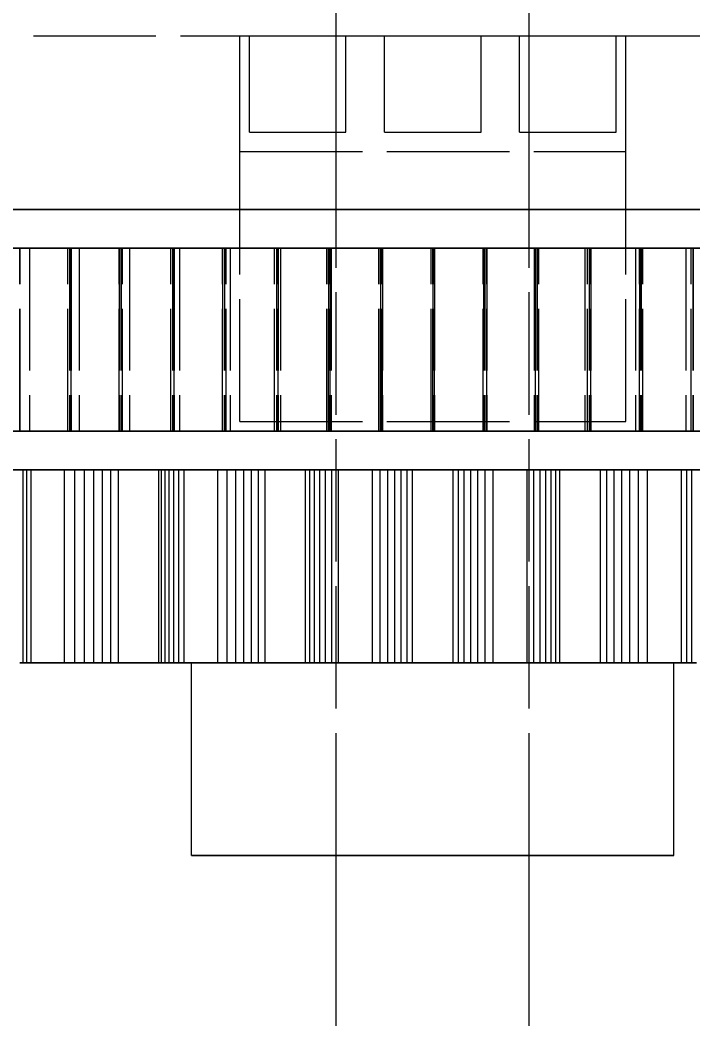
# Model space of a CAD drawing. Header units: millimetres. Extents: x -30 to 157, y -46 to 88.
# Drawn here: x -4.28 to 2.7, y 70.5 to 80.86 of the extents above; entities that cross this region are included whole.
import ezdxf

# ---------------------------------------------------------------- set-up
doc = ezdxf.new("R2010")
doc.units = ezdxf.units.MM
doc.linetypes.add('DASHED', pattern=[1.524, 1.27, -0.254])
doc.layers.add('HIDDEN', color=8, linetype='DASHED')
doc.layers.add('VISIBLE', color=7, linetype='CONTINUOUS')

msp = doc.modelspace()

# ---------------------------------------------------------------- linework, layer by layer
at = {"layer": 'HIDDEN'}
msp.add_line((-27, 80.69183), (27, 80.69183), dxfattribs=at)
for points in [[(-2, 76.69183), (-2, 80.69183)], [(-2, 80.69183), (-1.9, 80.69183)], [(-1.9, 80.69183), (-0.9, 80.69183)], [(-1.9, 79.69183), (-1.9, 80.69183)], [(-1.9, 79.69183), (-1.9, 80.69183)], [(-1.9, 79.69183), (-1.9, 80.69183)], [(-1, 80.69183), (-0.9, 80.69183)], [(-0.9, 80.69183), (-0.5, 80.69183)], [(-0.9, 80.69183), (-0.5, 80.69183)], [(-0.9, 79.69183), (-0.9, 80.69183)], [(-0.9, 79.69183), (-0.9, 80.69183)], [(-0.9, 79.69183), (-0.9, 80.69183)], [(-0.9, 79.69183), (-0.9, 80.69183)], [(-0.5, 80.69183), (0.5, 80.69183)], [(-0.5, 80.69183), (0.5, 80.69183)], [(-0.5, 79.69183), (-0.5, 80.69183)], [(-0.5, 79.69183), (-0.5, 80.69183)], [(-0.5, 79.69183), (-0.5, 80.69183)], [(-0.5, 79.69183), (-0.5, 80.69183)], [(0.5, 80.69183), (0.9, 80.69183)], [(0.5, 80.69183), (0.9, 80.69183)], [(0.5, 79.69183), (0.5, 80.69183)], [(0.5, 79.69183), (0.5, 80.69183)], [(0.5, 79.69183), (0.5, 80.69183)], [(0.5, 79.69183), (0.5, 80.69183)], [(0.9, 80.69183), (1.9, 80.69183)], [(0.9, 80.69183), (1, 80.69183)], [(0.9, 79.69183), (0.9, 80.69183)], [(0.9, 79.69183), (0.9, 80.69183)], [(0.9, 79.69183), (0.9, 80.69183)], [(0.9, 79.69183), (0.9, 80.69183)], [(1.9, 80.69183), (2, 80.69183)], [(1.9, 79.69183), (1.9, 80.69183)], [(1.9, 79.69183), (1.9, 80.69183)], [(1.9, 79.69183), (1.9, 80.69183)], [(2, 76.69183), (2, 80.69183)], [(-1.9, 79.69183), (-0.9, 79.69183)], [(-1.9, 79.69183), (-0.9, 79.69183)], [(-1.9, 79.69183), (-0.9, 79.69183)], [(-1, 79.69183), (-0.9, 79.69183)], [(-0.5, 79.69183), (0.5, 79.69183)], [(-0.5, 79.69183), (0.5, 79.69183)], [(-0.5, 79.69183), (0.5, 79.69183)], [(-0.5, 79.69183), (0.5, 79.69183)], [(0.9, 79.69183), (1.9, 79.69183)], [(0.9, 79.69183), (1.9, 79.69183)], [(0.9, 79.69183), (1.9, 79.69183)], [(0.9, 79.69183), (1, 79.69183)], [(-2, 76.69183), (-2, 79.49183)], [(-2, 76.69183), (-2, 79.49183)], [(-2, 79.49183), (2, 79.49183)], [(-2, 79.49183), (2, 79.49183)], [(2, 76.69183), (2, 79.49183)], [(2, 76.69183), (2, 79.49183)], [(2.8003, 78.89183), (2.17801, 78.89183), (1.55572, 78.89183), (0.93343, 78.89183), (0.31114, 78.89183), (-0.31114, 78.89183), (-0.93343, 78.89183), (-1.55572, 78.89183), (-2.17801, 78.89183), (-2.8003, 78.89183), (-3.42258, 78.89183), (-4.04487, 78.89183), (-4.66716, 78.89183)], [(-4.66716, 78.89183), (-4.04487, 78.89183), (-3.42258, 78.89183), (-2.8003, 78.89183), (-2.17801, 78.89183), (-1.55572, 78.89183), (-0.93343, 78.89183), (-0.31114, 78.89183), (0.31114, 78.89183), (0.93343, 78.89183), (1.55572, 78.89183), (2.17801, 78.89183), (2.8003, 78.89183)], [(-4.29249, 78.89183), (-3.63211, 78.89183), (-2.97172, 78.89183), (-2.31134, 78.89183), (-1.65096, 78.89183), (-0.99057, 78.89183), (-0.33019, 78.89183), (0.33019, 78.89183), (0.99057, 78.89183), (1.65096, 78.89183), (2.31134, 78.89183), (2.97172, 78.89183), (3.63211, 78.89183), (4.29249, 78.89183), (4.95287, 78.89183), (5.61326, 78.89183), (6.27364, 78.89183), (6.93402, 78.89183), (7.59441, 78.89183), (8.25479, 78.89183), (8.91517, 78.89183), (9.57555, 78.89183), (10.23594, 78.89183)], [(-2, 76.69183), (-2, 78.89183)], [(-1, 72.19183), (-1, 78.89183)], [(1, 72.19183), (1, 78.89183)], [(2, 76.69183), (2, 78.89183)], [(-4.18057, 78.49183), (-5.20383, 78.49183)], [(-4.69383, 78.49183), (-3.6644, 78.49183)], [(-4.29691, 78.49183), (-4.27929, 78.49183)], [(-3.7842, 78.49183), (-4.29242, 78.49183)], [(-4.27879, 78.49183), (-4.27929, 78.49183)], [(-4.27929, 76.59183), (-4.27929, 78.49183)], [(-4.27879, 78.49183), (-3.76243, 78.49183)], [(-4.27879, 76.59183), (-4.27879, 78.49183)], [(-3.14567, 78.49183), (-4.18057, 78.49183)], [(-4.18057, 78.49183), (-4.18057, 76.59183)], [(-3.76637, 78.49183), (-3.78446, 78.49183)], [(-3.7842, 78.49183), (-3.78446, 78.49183)], [(-3.78446, 76.59183), (-3.78446, 78.49183)], [(-3.7842, 76.59183), (-3.7842, 78.49183)], [(-3.74863, 78.49183), (-3.76637, 78.49183)], [(-3.76637, 78.49183), (-3.76637, 76.59183)], [(-3.76243, 78.49183), (-3.25115, 78.49183)], [(-3.76243, 78.49183), (-3.76243, 76.59183)], [(-3.74818, 78.49183), (-3.74863, 78.49183)], [(-3.74863, 76.59183), (-3.74863, 78.49183)], [(-3.22982, 78.49183), (-3.74818, 78.49183)], [(-3.74818, 78.49183), (-3.74818, 76.59183)], [(-3.6644, 78.49183), (-2.62475, 78.49183)], [(-3.6644, 78.49183), (-3.6644, 76.59183)], [(-3.25115, 78.49183), (-3.25135, 78.49183)], [(-3.25135, 78.49183), (-3.2332, 78.49183)], [(-3.25135, 76.59183), (-3.25135, 78.49183)], [(-3.25115, 78.49183), (-3.25115, 76.59183)], [(-3.2332, 78.49183), (-3.21536, 78.49183)], [(-3.2332, 78.49183), (-3.2332, 76.59183)], [(-2.71582, 78.49183), (-3.22982, 78.49183)], [(-3.22982, 78.49183), (-3.22982, 76.59183)], [(-3.21496, 78.49183), (-3.21536, 78.49183)], [(-3.21536, 76.59183), (-3.21536, 78.49183)], [(-3.21496, 78.49183), (-2.69497, 78.49183)], [(-3.21496, 76.59183), (-3.21496, 78.49183)], [(-2.102, 78.49183), (-3.14567, 78.49183)], [(-3.14567, 78.49183), (-3.14567, 76.59183)], [(-2.69779, 78.49183), (-2.71598, 78.49183)], [(-2.71582, 78.49183), (-2.71598, 78.49183)], [(-2.71598, 76.59183), (-2.71598, 78.49183)], [(-2.71582, 76.59183), (-2.71582, 78.49183)], [(-2.67985, 78.49183), (-2.69779, 78.49183)], [(-2.69779, 78.49183), (-2.69779, 76.59183)], [(-2.69497, 78.49183), (-2.17861, 78.49183)], [(-2.69497, 78.49183), (-2.69497, 76.59183)], [(-2.67949, 78.49183), (-2.67985, 78.49183)], [(-2.67985, 76.59183), (-2.67985, 78.49183)], [(-2.15823, 78.49183), (-2.67949, 78.49183)], [(-2.67949, 78.49183), (-2.67949, 76.59183)], [(-2.62475, 78.49183), (-1.57778, 78.49183)], [(-2.62475, 78.49183), (-2.62475, 76.59183)], [(-2.17861, 78.49183), (-2.17871, 78.49183)], [(-2.17871, 78.49183), (-2.16049, 78.49183)], [(-2.17871, 76.59183), (-2.17871, 78.49183)], [(-2.17861, 78.49183), (-2.17861, 76.59183)], [(-2.16049, 78.49183), (-2.14247, 78.49183)], [(-2.16049, 78.49183), (-2.16049, 76.59183)], [(-1.63988, 78.49183), (-2.15823, 78.49183)], [(-2.15823, 78.49183), (-2.15823, 76.59183)], [(-2.14216, 78.49183), (-2.14247, 78.49183)], [(-2.14247, 76.59183), (-2.14247, 78.49183)], [(-2.14216, 78.49183), (-1.61999, 78.49183)], [(-2.14216, 76.59183), (-2.14216, 78.49183)], [(-1.05246, 78.49183), (-2.102, 78.49183)], [(-2.102, 78.49183), (-2.102, 76.59183)], [(-1.62169, 78.49183), (-1.63993, 78.49183)], [(-1.63988, 78.49183), (-1.63993, 78.49183)], [(-1.63993, 76.59183), (-1.63993, 78.49183)], [(-1.63988, 76.59183), (-1.63988, 78.49183)], [(-1.6036, 78.49183), (-1.62169, 78.49183)], [(-1.62169, 78.49183), (-1.62169, 76.59183)], [(-1.61999, 78.49183), (-1.1, 78.49183)], [(-1.61999, 78.49183), (-1.61999, 76.59183)], [(-1.60334, 78.49183), (-1.6036, 78.49183)], [(-1.6036, 76.59183), (-1.6036, 78.49183)], [(-1.08062, 78.49183), (-1.60334, 78.49183)], [(-1.60334, 78.49183), (-1.60334, 76.59183)], [(-1.57778, 78.49183), (-0.52642, 78.49183)], [(-1.57778, 78.49183), (-1.57778, 76.59183)], [(-1.1, 78.49183), (-1.08175, 78.49183)], [(-1.1, 76.59183), (-1.1, 78.49183)], [(-1.1, 76.59183), (-1.1, 78.49183)], [(-1.08175, 78.49183), (-1.06361, 78.49183)], [(-1.08175, 76.59183), (-1.08175, 78.49183)], [(-0.55936, 78.49183), (-1.08062, 78.49183)], [(-1.08062, 78.49183), (-1.08062, 76.59183)], [(-1.0634, 78.49183), (-1.06361, 78.49183)], [(-1.06361, 76.59183), (-1.06361, 78.49183)], [(-1.0634, 78.49183), (-0.5405, 78.49183)], [(-1.0634, 78.49183), (-1.0634, 76.59183)], [(0, 78.49183), (-1.05246, 78.49183)], [(-1.05246, 78.49183), (-1.05246, 76.59183)], [(-0.55936, 78.49183), (-0.55931, 78.49183)], [(-0.55936, 76.59183), (-0.55936, 78.49183)], [(-0.54106, 78.49183), (-0.55931, 78.49183)], [(-0.55931, 76.59183), (-0.55931, 78.49183)], [(-0.52287, 78.49183), (-0.54106, 78.49183)], [(-0.54106, 78.49183), (-0.54106, 76.59183)], [(-0.5405, 78.49183), (-0.01832, 78.49183)], [(-0.5405, 76.59183), (-0.5405, 78.49183)], [(-0.52642, 78.49183), (0.52642, 78.49183)], [(-0.52642, 76.59183), (-0.52642, 78.49183)], [(-0.52272, 78.49183), (-0.52287, 78.49183)], [(-0.52287, 76.59183), (-0.52287, 78.49183)], [(0, 78.49183), (-0.52272, 78.49183)], [(-0.52272, 78.49183), (-0.52272, 76.59183)], [(-0.01832, 78.49183), (-0.01822, 78.49183)], [(-0.01832, 76.59183), (-0.01832, 78.49183)], [(-0.01822, 78.49183), (0, 78.49183)], [(-0.01822, 76.59183), (-0.01822, 78.49183)], [(1.05246, 78.49183), (0, 78.49183)], [(0, 78.49183), (0.01822, 78.49183)], [(0.52272, 78.49183), (0, 78.49183)], [(0, 78.49183), (0, 76.59183)], [(0, 76.59183), (0, 78.49183)], [(0, 78.49183), (0, 76.59183)], [(0.01832, 78.49183), (0.01822, 78.49183)], [(0.01822, 76.59183), (0.01822, 78.49183)], [(0.01832, 78.49183), (0.5405, 78.49183)], [(0.01832, 78.49183), (0.01832, 76.59183)], [(0.52272, 78.49183), (0.52287, 78.49183)], [(0.52272, 76.59183), (0.52272, 78.49183)], [(0.54106, 78.49183), (0.52287, 78.49183)], [(0.52287, 76.59183), (0.52287, 78.49183)], [(0.52642, 78.49183), (1.57778, 78.49183)], [(0.52642, 78.49183), (0.52642, 76.59183)], [(0.5405, 78.49183), (1.0634, 78.49183)], [(0.5405, 78.49183), (0.5405, 76.59183)], [(0.55931, 78.49183), (0.54106, 78.49183)], [(0.54106, 78.49183), (0.54106, 76.59183)], [(0.55936, 78.49183), (0.55931, 78.49183)], [(0.55931, 76.59183), (0.55931, 78.49183)], [(1.08062, 78.49183), (0.55936, 78.49183)], [(0.55936, 78.49183), (0.55936, 76.59183)], [(2.102, 78.49183), (1.05246, 78.49183)], [(1.05246, 78.49183), (1.05246, 76.59183)], [(1.0634, 78.49183), (1.06361, 78.49183)], [(1.0634, 78.49183), (1.0634, 76.59183)], [(1.06361, 78.49183), (1.08175, 78.49183)], [(1.06361, 76.59183), (1.06361, 78.49183)], [(1.60334, 78.49183), (1.08062, 78.49183)], [(1.08062, 78.49183), (1.08062, 76.59183)], [(1.08175, 78.49183), (1.1, 78.49183)], [(1.08175, 78.49183), (1.08175, 76.59183)], [(1.1, 78.49183), (1.61999, 78.49183)], [(1.1, 76.59183), (1.1, 78.49183)], [(1.1, 76.59183), (1.1, 78.49183)], [(1.57778, 78.49183), (2.62475, 78.49183)], [(1.57778, 78.49183), (1.57778, 76.59183)], [(1.60334, 78.49183), (1.6036, 78.49183)], [(1.60334, 76.59183), (1.60334, 78.49183)], [(1.62169, 78.49183), (1.6036, 78.49183)], [(1.6036, 76.59183), (1.6036, 78.49183)], [(1.61999, 78.49183), (2.14216, 78.49183)], [(1.61999, 78.49183), (1.61999, 76.59183)], [(1.63993, 78.49183), (1.62169, 78.49183)], [(1.62169, 78.49183), (1.62169, 76.59183)], [(2.15823, 78.49183), (1.63988, 78.49183)], [(1.63988, 78.49183), (1.63993, 78.49183)], [(1.63988, 78.49183), (1.63988, 76.59183)], [(1.63993, 76.59183), (1.63993, 78.49183)], [(3.14567, 78.49183), (2.102, 78.49183)], [(2.102, 78.49183), (2.102, 76.59183)], [(2.14216, 78.49183), (2.14247, 78.49183)], [(2.14216, 78.49183), (2.14216, 76.59183)], [(2.14247, 78.49183), (2.16049, 78.49183)], [(2.14247, 76.59183), (2.14247, 78.49183)], [(2.67949, 78.49183), (2.15823, 78.49183)], [(2.15823, 78.49183), (2.15823, 76.59183)], [(2.16049, 78.49183), (2.17871, 78.49183)], [(2.16049, 78.49183), (2.16049, 76.59183)], [(2.17861, 78.49183), (2.17871, 78.49183)], [(2.17861, 78.49183), (2.69497, 78.49183)], [(2.17861, 76.59183), (2.17861, 78.49183)], [(2.17871, 76.59183), (2.17871, 78.49183)], [(2.62475, 78.49183), (3.6644, 78.49183)], [(2.62475, 78.49183), (2.62475, 76.59183)], [(2.67949, 78.49183), (2.67985, 78.49183)], [(2.67949, 76.59183), (2.67949, 78.49183)], [(2.69779, 78.49183), (2.67985, 78.49183)], [(2.67985, 76.59183), (2.67985, 78.49183)], [(2.69497, 78.49183), (3.21496, 78.49183)], [(2.69497, 78.49183), (2.69497, 76.59183)], [(2.69779, 78.49183), (2.69779, 76.59183)], [(-2, 76.69183), (2, 76.69183)], [(-2, 76.69183), (2, 76.69183)], [(-2, 76.69183), (2, 76.69183)], [(-2, 76.69183), (2, 76.69183)], [(-4.18057, 76.59183), (-5.20383, 76.59183)], [(-4.69383, 76.59183), (-3.6644, 76.59183)], [(-4.29691, 76.59183), (-4.27929, 76.59183)], [(-3.7842, 76.59183), (-4.29242, 76.59183)], [(-4.27879, 76.59183), (-4.27929, 76.59183)], [(-4.27879, 76.59183), (-3.76243, 76.59183)], [(-3.14567, 76.59183), (-4.18057, 76.59183)], [(-3.76637, 76.59183), (-3.78446, 76.59183)], [(-3.7842, 76.59183), (-3.78446, 76.59183)], [(-3.74863, 76.59183), (-3.76637, 76.59183)], [(-3.76243, 76.59183), (-3.25115, 76.59183)], [(-3.74818, 76.59183), (-3.74863, 76.59183)], [(-3.22982, 76.59183), (-3.74818, 76.59183)], [(-3.6644, 76.59183), (-2.62475, 76.59183)], [(-3.25115, 76.59183), (-3.25135, 76.59183)], [(-3.25135, 76.59183), (-3.2332, 76.59183)], [(-3.2332, 76.59183), (-3.21536, 76.59183)], [(-2.71582, 76.59183), (-3.22982, 76.59183)], [(-3.21496, 76.59183), (-3.21536, 76.59183)], [(-3.21496, 76.59183), (-2.69497, 76.59183)], [(-2.102, 76.59183), (-3.14567, 76.59183)], [(-2.69779, 76.59183), (-2.71598, 76.59183)], [(-2.71582, 76.59183), (-2.71598, 76.59183)], [(-2.67985, 76.59183), (-2.69779, 76.59183)], [(-2.69497, 76.59183), (-2.17861, 76.59183)], [(-2.67949, 76.59183), (-2.67985, 76.59183)], [(-2.15823, 76.59183), (-2.67949, 76.59183)], [(-2.62475, 76.59183), (-1.57778, 76.59183)], [(-2.17861, 76.59183), (-2.17871, 76.59183)], [(-2.17871, 76.59183), (-2.16049, 76.59183)], [(-2.16049, 76.59183), (-2.14247, 76.59183)], [(-1.63988, 76.59183), (-2.15823, 76.59183)], [(-2.14216, 76.59183), (-2.14247, 76.59183)], [(-2.14216, 76.59183), (-1.61999, 76.59183)], [(-1.05246, 76.59183), (-2.102, 76.59183)], [(-1.62169, 76.59183), (-1.63993, 76.59183)], [(-1.63988, 76.59183), (-1.63993, 76.59183)], [(-1.6036, 76.59183), (-1.62169, 76.59183)], [(-1.61999, 76.59183), (-1.1, 76.59183)], [(-1.60334, 76.59183), (-1.6036, 76.59183)], [(-1.08062, 76.59183), (-1.60334, 76.59183)], [(-1.57778, 76.59183), (-0.52642, 76.59183)], [(-1.1, 76.59183), (-1.08175, 76.59183)], [(-1.08175, 76.59183), (-1.06361, 76.59183)], [(-0.55936, 76.59183), (-1.08062, 76.59183)], [(-1.0634, 76.59183), (-1.06361, 76.59183)], [(-1.0634, 76.59183), (-0.5405, 76.59183)], [(0, 76.59183), (-1.05246, 76.59183)], [(-0.55936, 76.59183), (-0.55931, 76.59183)], [(-0.54106, 76.59183), (-0.55931, 76.59183)], [(-0.52287, 76.59183), (-0.54106, 76.59183)], [(-0.5405, 76.59183), (-0.01832, 76.59183)], [(-0.52642, 76.59183), (0.52642, 76.59183)], [(-0.52272, 76.59183), (-0.52287, 76.59183)], [(0, 76.59183), (-0.52272, 76.59183)], [(-0.01832, 76.59183), (-0.01822, 76.59183)], [(-0.01822, 76.59183), (0, 76.59183)], [(1.05246, 76.59183), (0, 76.59183)], [(0, 76.59183), (0.01822, 76.59183)], [(0.52272, 76.59183), (0, 76.59183)], [(0.01832, 76.59183), (0.01822, 76.59183)], [(0.01832, 76.59183), (0.5405, 76.59183)], [(0.52272, 76.59183), (0.52287, 76.59183)], [(0.54106, 76.59183), (0.52287, 76.59183)], [(0.52642, 76.59183), (1.57778, 76.59183)], [(0.5405, 76.59183), (1.0634, 76.59183)], [(0.55931, 76.59183), (0.54106, 76.59183)], [(0.55936, 76.59183), (0.55931, 76.59183)], [(1.08062, 76.59183), (0.55936, 76.59183)], [(2.102, 76.59183), (1.05246, 76.59183)], [(1.0634, 76.59183), (1.06361, 76.59183)], [(1.06361, 76.59183), (1.08175, 76.59183)], [(1.60334, 76.59183), (1.08062, 76.59183)], [(1.08175, 76.59183), (1.1, 76.59183)], [(1.1, 76.59183), (1.61999, 76.59183)], [(1.57778, 76.59183), (2.62475, 76.59183)], [(1.60334, 76.59183), (1.6036, 76.59183)], [(1.62169, 76.59183), (1.6036, 76.59183)], [(1.61999, 76.59183), (2.14216, 76.59183)], [(1.63993, 76.59183), (1.62169, 76.59183)], [(2.15823, 76.59183), (1.63988, 76.59183)], [(1.63988, 76.59183), (1.63993, 76.59183)], [(3.14567, 76.59183), (2.102, 76.59183)], [(2.14216, 76.59183), (2.14247, 76.59183)], [(2.14247, 76.59183), (2.16049, 76.59183)], [(2.67949, 76.59183), (2.15823, 76.59183)], [(2.16049, 76.59183), (2.17871, 76.59183)], [(2.17861, 76.59183), (2.17871, 76.59183)], [(2.17861, 76.59183), (2.69497, 76.59183)], [(2.62475, 76.59183), (3.6644, 76.59183)], [(2.67949, 76.59183), (2.67985, 76.59183)], [(2.69779, 76.59183), (2.67985, 76.59183)], [(2.69497, 76.59183), (3.21496, 76.59183)], [(2.8003, 76.19183), (2.17801, 76.19183), (1.55572, 76.19183), (0.93343, 76.19183), (0.31114, 76.19183), (-0.31114, 76.19183), (-0.93343, 76.19183), (-1.55572, 76.19183), (-2.17801, 76.19183), (-2.8003, 76.19183), (-3.42258, 76.19183), (-4.04487, 76.19183), (-4.66716, 76.19183)], [(-4.66716, 76.19183), (-4.04487, 76.19183), (-3.42258, 76.19183), (-2.8003, 76.19183), (-2.17801, 76.19183), (-1.55572, 76.19183), (-0.93343, 76.19183), (-0.31114, 76.19183), (0.31114, 76.19183), (0.93343, 76.19183), (1.55572, 76.19183), (2.17801, 76.19183), (2.8003, 76.19183)], [(10.23594, 76.19183), (9.57555, 76.19183), (8.91517, 76.19183), (8.25479, 76.19183), (7.59441, 76.19183), (6.93402, 76.19183), (6.27364, 76.19183), (5.61326, 76.19183), (4.95287, 76.19183), (4.29249, 76.19183), (3.63211, 76.19183), (2.97172, 76.19183), (2.31134, 76.19183), (1.65096, 76.19183), (0.99057, 76.19183), (0.33019, 76.19183), (-0.33019, 76.19183), (-0.99057, 76.19183), (-1.65096, 76.19183), (-2.31134, 76.19183), (-2.97172, 76.19183), (-3.63211, 76.19183), (-4.29249, 76.19183)], [(-4.29249, 76.19183), (-3.63211, 76.19183), (-2.97172, 76.19183), (-2.31134, 76.19183), (-1.65096, 76.19183), (-0.99057, 76.19183), (-0.33019, 76.19183), (0.33019, 76.19183), (0.99057, 76.19183), (1.65096, 76.19183), (2.31134, 76.19183), (2.97172, 76.19183), (3.63211, 76.19183), (4.29249, 76.19183), (4.95287, 76.19183), (5.61326, 76.19183), (6.27364, 76.19183), (6.93402, 76.19183), (7.59441, 76.19183), (8.25479, 76.19183), (8.91517, 76.19183), (9.57555, 76.19183), (10.23594, 76.19183)], [(-4.28155, 76.19183), (-4.24767, 76.19183)], [(-4.24767, 76.19183), (-4.20879, 76.19183)], [(-4.24767, 74.19183), (-4.24767, 76.19183)], [(-4.20879, 76.19183), (-4.16508, 76.19183)], [(-4.20879, 74.19183), (-4.20879, 76.19183)], [(-4.16508, 76.19183), (-3.81851, 76.19183)], [(-4.16508, 74.19183), (-4.16508, 76.19183)], [(-3.81851, 76.19183), (-3.71221, 76.19183)], [(-3.81851, 74.19183), (-3.81851, 76.19183)], [(-3.71221, 76.19183), (-3.61066, 76.19183)], [(-3.71221, 74.19183), (-3.71221, 76.19183)], [(-3.61066, 76.19183), (-3.51407, 76.19183)], [(-3.61066, 74.19183), (-3.61066, 76.19183)], [(-3.51407, 76.19183), (-3.42268, 76.19183)], [(-3.51407, 74.19183), (-3.51407, 76.19183)], [(-3.42268, 76.19183), (-3.3368, 76.19183)], [(-3.42268, 74.19183), (-3.42268, 76.19183)], [(-3.3368, 76.19183), (-3.25682, 76.19183)], [(-3.3368, 74.19183), (-3.3368, 76.19183)], [(-3.25682, 76.19183), (-2.8408, 76.19183)], [(-3.25682, 74.19183), (-3.25682, 76.19183)], [(-2.8408, 76.19183), (-2.81066, 76.19183)], [(-2.8408, 74.19183), (-2.8408, 76.19183)], [(-2.81066, 76.19183), (-2.77455, 76.19183)], [(-2.81066, 74.19183), (-2.81066, 76.19183)], [(-2.77455, 76.19183), (-2.73288, 76.19183)], [(-2.77455, 74.19183), (-2.77455, 76.19183)], [(-2.73288, 76.19183), (-2.68592, 76.19183)], [(-2.73288, 74.19183), (-2.73288, 76.19183)], [(-2.68592, 76.19183), (-2.63393, 76.19183)], [(-2.68592, 74.19183), (-2.68592, 76.19183)], [(-2.63393, 76.19183), (-2.57708, 76.19183)], [(-2.63393, 74.19183), (-2.63393, 76.19183)], [(-2.57708, 76.19183), (-2.22738, 76.19183)], [(-2.57708, 74.19183), (-2.57708, 76.19183)], [(-2.22738, 76.19183), (-2.13286, 76.19183)], [(-2.22738, 74.19183), (-2.22738, 76.19183)], [(-2.13286, 76.19183), (-2.04316, 76.19183)], [(-2.13286, 74.19183), (-2.13286, 76.19183)], [(-2.04316, 76.19183), (-1.95846, 76.19183)], [(-2.04316, 74.19183), (-2.04316, 76.19183)], [(-1.95846, 76.19183), (-1.87902, 76.19183)], [(-1.95846, 74.19183), (-1.95846, 76.19183)], [(-1.87902, 76.19183), (-1.80515, 76.19183)], [(-1.87902, 74.19183), (-1.87902, 76.19183)], [(-1.80515, 76.19183), (-1.73724, 76.19183)], [(-1.80515, 74.19183), (-1.80515, 76.19183)], [(-1.73724, 76.19183), (-1.3184, 76.19183)], [(-1.73724, 74.19183), (-1.73724, 76.19183)], [(-1.3184, 76.19183), (-1.27546, 76.19183)], [(-1.3184, 74.19183), (-1.3184, 76.19183)], [(-1.27546, 76.19183), (-1.22653, 76.19183)], [(-1.27546, 74.19183), (-1.27546, 76.19183)], [(-1.22653, 76.19183), (-1.172, 76.19183)], [(-1.22653, 74.19183), (-1.22653, 76.19183)], [(-1.172, 76.19183), (-1.11218, 76.19183)], [(-1.172, 74.19183), (-1.172, 76.19183)], [(-1.11218, 76.19183), (-1.04731, 76.19183)], [(-1.11218, 74.19183), (-1.11218, 76.19183)], [(-1.04731, 76.19183), (-0.97757, 76.19183)], [(-1.04731, 74.19183), (-1.04731, 76.19183)], [(1, 76.19183), (0.96825, 76.19183), (0.93651, 76.19183), (0.90476, 76.19183), (0.87302, 76.19183), (0.84127, 76.19183), (0.80952, 76.19183), (0.77778, 76.19183), (0.74603, 76.19183), (0.71429, 76.19183), (0.68254, 76.19183), (0.65079, 76.19183), (0.61905, 76.19183), (0.5873, 76.19183), (0.55556, 76.19183), (0.52381, 76.19183), (0.49206, 76.19183), (0.46032, 76.19183), (0.42857, 76.19183), (0.39683, 76.19183), (0.36508, 76.19183), (0.33333, 76.19183), (0.30159, 76.19183), (0.26984, 76.19183), (0.2381, 76.19183), (0.20635, 76.19183), (0.1746, 76.19183), (0.14286, 76.19183), (0.11111, 76.19183), (0.07937, 76.19183), (0.04762, 76.19183), (0.01587, 76.19183), (-0.01587, 76.19183), (-0.04762, 76.19183), (-0.07937, 76.19183), (-0.11111, 76.19183), (-0.14286, 76.19183), (-0.1746, 76.19183), (-0.20635, 76.19183), (-0.2381, 76.19183), (-0.26984, 76.19183), (-0.30159, 76.19183), (-0.33333, 76.19183), (-0.36508, 76.19183), (-0.39683, 76.19183), (-0.42857, 76.19183), (-0.46032, 76.19183), (-0.49206, 76.19183), (-0.52381, 76.19183), (-0.55556, 76.19183), (-0.5873, 76.19183), (-0.61905, 76.19183), (-0.65079, 76.19183), (-0.68254, 76.19183), (-0.71429, 76.19183), (-0.74603, 76.19183), (-0.77778, 76.19183), (-0.80952, 76.19183), (-0.84127, 76.19183), (-0.87302, 76.19183), (-0.90476, 76.19183), (-0.93651, 76.19183), (-0.96825, 76.19183), (-1, 76.19183)], [(-1, 76.19183), (-0.96825, 76.19183), (-0.93651, 76.19183), (-0.90476, 76.19183), (-0.87302, 76.19183), (-0.84127, 76.19183), (-0.80952, 76.19183), (-0.77778, 76.19183), (-0.74603, 76.19183), (-0.71429, 76.19183), (-0.68254, 76.19183), (-0.65079, 76.19183), (-0.61905, 76.19183), (-0.5873, 76.19183), (-0.55556, 76.19183), (-0.52381, 76.19183), (-0.49206, 76.19183), (-0.46032, 76.19183), (-0.42857, 76.19183), (-0.39683, 76.19183), (-0.36508, 76.19183), (-0.33333, 76.19183), (-0.30159, 76.19183), (-0.26984, 76.19183), (-0.2381, 76.19183), (-0.20635, 76.19183), (-0.1746, 76.19183), (-0.14286, 76.19183), (-0.11111, 76.19183), (-0.07937, 76.19183), (-0.04762, 76.19183), (-0.01587, 76.19183), (0.01587, 76.19183), (0.04762, 76.19183), (0.07937, 76.19183), (0.11111, 76.19183), (0.14286, 76.19183), (0.1746, 76.19183), (0.20635, 76.19183), (0.2381, 76.19183), (0.26984, 76.19183), (0.30159, 76.19183), (0.33333, 76.19183), (0.36508, 76.19183), (0.39683, 76.19183), (0.42857, 76.19183), (0.46032, 76.19183), (0.49206, 76.19183), (0.52381, 76.19183), (0.55556, 76.19183), (0.5873, 76.19183), (0.61905, 76.19183), (0.65079, 76.19183), (0.68254, 76.19183), (0.71429, 76.19183), (0.74603, 76.19183), (0.77778, 76.19183), (0.80952, 76.19183), (0.84127, 76.19183), (0.87302, 76.19183), (0.90476, 76.19183), (0.93651, 76.19183), (0.96825, 76.19183), (1, 76.19183)], [(-1, 72.19183), (-1, 76.19183)], [(-0.97757, 76.19183), (-0.6263, 76.19183)], [(-0.97757, 74.19183), (-0.97757, 76.19183)], [(-0.6263, 76.19183), (-0.54399, 76.19183)], [(-0.6263, 74.19183), (-0.6263, 76.19183)], [(-0.54399, 76.19183), (-0.46653, 76.19183)], [(-0.54399, 74.19183), (-0.54399, 76.19183)], [(-0.46653, 76.19183), (-0.39411, 76.19183)], [(-0.46653, 74.19183), (-0.46653, 76.19183)], [(-0.39411, 76.19183), (-0.32698, 76.19183)], [(-0.39411, 74.19183), (-0.39411, 76.19183)], [(-0.32698, 76.19183), (-0.26544, 76.19183)], [(-0.32698, 74.19183), (-0.32698, 76.19183)], [(-0.26544, 76.19183), (-0.20989, 76.19183)], [(-0.26544, 74.19183), (-0.26544, 76.19183)], [(-0.20989, 76.19183), (0.20989, 76.19183)], [(-0.20989, 74.19183), (-0.20989, 76.19183)], [(0.20989, 76.19183), (0.26544, 76.19183)], [(0.20989, 74.19183), (0.20989, 76.19183)], [(0.26544, 76.19183), (0.32698, 76.19183)], [(0.26544, 74.19183), (0.26544, 76.19183)], [(0.32698, 76.19183), (0.39411, 76.19183)], [(0.32698, 74.19183), (0.32698, 76.19183)], [(0.39411, 76.19183), (0.46653, 76.19183)], [(0.39411, 74.19183), (0.39411, 76.19183)], [(0.46653, 76.19183), (0.54399, 76.19183)], [(0.46653, 74.19183), (0.46653, 76.19183)], [(0.54399, 76.19183), (0.6263, 76.19183)], [(0.54399, 74.19183), (0.54399, 76.19183)], [(0.6263, 76.19183), (0.97757, 76.19183)], [(0.6263, 74.19183), (0.6263, 76.19183)], [(0.97757, 76.19183), (1.04731, 76.19183)], [(0.97757, 74.19183), (0.97757, 76.19183)], [(1, 72.19183), (1, 76.19183)], [(1.04731, 76.19183), (1.11218, 76.19183)], [(1.04731, 74.19183), (1.04731, 76.19183)], [(1.11218, 76.19183), (1.172, 76.19183)], [(1.11218, 74.19183), (1.11218, 76.19183)], [(1.172, 76.19183), (1.22653, 76.19183)], [(1.172, 74.19183), (1.172, 76.19183)], [(1.22653, 76.19183), (1.27546, 76.19183)], [(1.22653, 74.19183), (1.22653, 76.19183)], [(1.27546, 76.19183), (1.3184, 76.19183)], [(1.27546, 74.19183), (1.27546, 76.19183)], [(1.3184, 76.19183), (1.73724, 76.19183)], [(1.3184, 74.19183), (1.3184, 76.19183)], [(1.73724, 76.19183), (1.80515, 76.19183)], [(1.73724, 74.19183), (1.73724, 76.19183)], [(1.80515, 76.19183), (1.87902, 76.19183)], [(1.80515, 74.19183), (1.80515, 76.19183)], [(1.87902, 76.19183), (1.95846, 76.19183)], [(1.87902, 74.19183), (1.87902, 76.19183)], [(1.95846, 76.19183), (2.04316, 76.19183)], [(1.95846, 74.19183), (1.95846, 76.19183)], [(2.04316, 76.19183), (2.13286, 76.19183)], [(2.04316, 74.19183), (2.04316, 76.19183)], [(2.13286, 76.19183), (2.22738, 76.19183)], [(2.13286, 74.19183), (2.13286, 76.19183)], [(2.22738, 76.19183), (2.57708, 76.19183)], [(2.22738, 74.19183), (2.22738, 76.19183)], [(2.57708, 76.19183), (2.63393, 76.19183)], [(2.57708, 74.19183), (2.57708, 76.19183)], [(2.63393, 76.19183), (2.68592, 76.19183)], [(2.63393, 74.19183), (2.63393, 76.19183)], [(2.68592, 76.19183), (2.73288, 76.19183)], [(2.68592, 74.19183), (2.68592, 76.19183)], [(-4.28155, 74.19183), (-4.24767, 74.19183)], [(-4.24767, 74.19183), (-4.20879, 74.19183)], [(-4.20879, 74.19183), (-4.16508, 74.19183)], [(-4.16508, 74.19183), (-3.81851, 74.19183)], [(-3.81851, 74.19183), (-3.71221, 74.19183)], [(-3.71221, 74.19183), (-3.61066, 74.19183)], [(-3.61066, 74.19183), (-3.51407, 74.19183)], [(-3.51407, 74.19183), (-3.42268, 74.19183)], [(-3.42268, 74.19183), (-3.3368, 74.19183)], [(-3.3368, 74.19183), (-3.25682, 74.19183)], [(-3.25682, 74.19183), (-2.8408, 74.19183)], [(-2.8408, 74.19183), (-2.81066, 74.19183)], [(-2.81066, 74.19183), (-2.77455, 74.19183)], [(-2.77455, 74.19183), (-2.73288, 74.19183)], [(-2.73288, 74.19183), (-2.68592, 74.19183)], [(-2.68592, 74.19183), (-2.63393, 74.19183)], [(-2.63393, 74.19183), (-2.57708, 74.19183)], [(-2.57708, 74.19183), (-2.22738, 74.19183)], [(2.5, 74.19183), (2.42063, 74.19183), (2.34127, 74.19183), (2.2619, 74.19183), (2.18254, 74.19183), (2.10317, 74.19183), (2.02381, 74.19183), (1.94444, 74.19183), (1.86508, 74.19183), (1.78571, 74.19183), (1.70635, 74.19183), (1.62698, 74.19183), (1.54762, 74.19183), (1.46825, 74.19183), (1.38889, 74.19183), (1.30952, 74.19183), (1.23016, 74.19183), (1.15079, 74.19183), (1.07143, 74.19183), (0.99206, 74.19183), (0.9127, 74.19183), (0.83333, 74.19183), (0.75397, 74.19183), (0.6746, 74.19183), (0.59524, 74.19183), (0.51587, 74.19183), (0.43651, 74.19183), (0.35714, 74.19183), (0.27778, 74.19183), (0.19841, 74.19183), (0.11905, 74.19183), (0.03968, 74.19183), (-0.03968, 74.19183), (-0.11905, 74.19183), (-0.19841, 74.19183), (-0.27778, 74.19183), (-0.35714, 74.19183), (-0.43651, 74.19183), (-0.51587, 74.19183), (-0.59524, 74.19183), (-0.6746, 74.19183), (-0.75397, 74.19183), (-0.83333, 74.19183), (-0.9127, 74.19183), (-0.99206, 74.19183), (-1.07143, 74.19183), (-1.15079, 74.19183), (-1.23016, 74.19183), (-1.30952, 74.19183), (-1.38889, 74.19183), (-1.46825, 74.19183), (-1.54762, 74.19183), (-1.62698, 74.19183), (-1.70635, 74.19183), (-1.78571, 74.19183), (-1.86508, 74.19183), (-1.94444, 74.19183), (-2.02381, 74.19183), (-2.10317, 74.19183), (-2.18254, 74.19183), (-2.2619, 74.19183), (-2.34127, 74.19183), (-2.42063, 74.19183), (-2.5, 74.19183)], [(-2.5, 74.19183), (-2.42063, 74.19183), (-2.34127, 74.19183), (-2.2619, 74.19183), (-2.18254, 74.19183), (-2.10317, 74.19183), (-2.02381, 74.19183), (-1.94444, 74.19183), (-1.86508, 74.19183), (-1.78571, 74.19183), (-1.70635, 74.19183), (-1.62698, 74.19183), (-1.54762, 74.19183), (-1.46825, 74.19183), (-1.38889, 74.19183), (-1.30952, 74.19183), (-1.23016, 74.19183), (-1.15079, 74.19183), (-1.07143, 74.19183), (-0.99206, 74.19183), (-0.9127, 74.19183), (-0.83333, 74.19183), (-0.75397, 74.19183), (-0.6746, 74.19183), (-0.59524, 74.19183), (-0.51587, 74.19183), (-0.43651, 74.19183), (-0.35714, 74.19183), (-0.27778, 74.19183), (-0.19841, 74.19183), (-0.11905, 74.19183), (-0.03968, 74.19183), (0.03968, 74.19183), (0.11905, 74.19183), (0.19841, 74.19183), (0.27778, 74.19183), (0.35714, 74.19183), (0.43651, 74.19183), (0.51587, 74.19183), (0.59524, 74.19183), (0.6746, 74.19183), (0.75397, 74.19183), (0.83333, 74.19183), (0.9127, 74.19183), (0.99206, 74.19183), (1.07143, 74.19183), (1.15079, 74.19183), (1.23016, 74.19183), (1.30952, 74.19183), (1.38889, 74.19183), (1.46825, 74.19183), (1.54762, 74.19183), (1.62698, 74.19183), (1.70635, 74.19183), (1.78571, 74.19183), (1.86508, 74.19183), (1.94444, 74.19183), (2.02381, 74.19183), (2.10317, 74.19183), (2.18254, 74.19183), (2.2619, 74.19183), (2.34127, 74.19183), (2.42063, 74.19183), (2.5, 74.19183)], [(-2.22738, 74.19183), (-2.13286, 74.19183)], [(-2.13286, 74.19183), (-2.04316, 74.19183)], [(-2.04316, 74.19183), (-1.95846, 74.19183)], [(-1.95846, 74.19183), (-1.87902, 74.19183)], [(-1.87902, 74.19183), (-1.80515, 74.19183)], [(-1.80515, 74.19183), (-1.73724, 74.19183)], [(-1.73724, 74.19183), (-1.3184, 74.19183)], [(-1.3184, 74.19183), (-1.27546, 74.19183)], [(-1.27546, 74.19183), (-1.22653, 74.19183)], [(-1.22653, 74.19183), (-1.172, 74.19183)], [(-1.172, 74.19183), (-1.11218, 74.19183)], [(-1.11218, 74.19183), (-1.04731, 74.19183)], [(-1.04731, 74.19183), (-0.97757, 74.19183)], [(-0.97757, 74.19183), (-0.6263, 74.19183)], [(-0.6263, 74.19183), (-0.54399, 74.19183)], [(-0.54399, 74.19183), (-0.46653, 74.19183)], [(-0.46653, 74.19183), (-0.39411, 74.19183)], [(-0.39411, 74.19183), (-0.32698, 74.19183)], [(-0.32698, 74.19183), (-0.26544, 74.19183)], [(-0.26544, 74.19183), (-0.20989, 74.19183)], [(-0.20989, 74.19183), (0.20989, 74.19183)], [(0.20989, 74.19183), (0.26544, 74.19183)], [(0.26544, 74.19183), (0.32698, 74.19183)], [(0.32698, 74.19183), (0.39411, 74.19183)], [(0.39411, 74.19183), (0.46653, 74.19183)], [(0.46653, 74.19183), (0.54399, 74.19183)], [(0.54399, 74.19183), (0.6263, 74.19183)], [(0.6263, 74.19183), (0.97757, 74.19183)], [(0.97757, 74.19183), (1.04731, 74.19183)], [(1.04731, 74.19183), (1.11218, 74.19183)], [(1.11218, 74.19183), (1.172, 74.19183)], [(1.172, 74.19183), (1.22653, 74.19183)], [(1.22653, 74.19183), (1.27546, 74.19183)], [(1.27546, 74.19183), (1.3184, 74.19183)], [(1.3184, 74.19183), (1.73724, 74.19183)], [(1.73724, 74.19183), (1.80515, 74.19183)], [(1.80515, 74.19183), (1.87902, 74.19183)], [(1.87902, 74.19183), (1.95846, 74.19183)], [(1.95846, 74.19183), (2.04316, 74.19183)], [(2.04316, 74.19183), (2.13286, 74.19183)], [(2.13286, 74.19183), (2.22738, 74.19183)], [(2.22738, 74.19183), (2.57708, 74.19183)], [(2.57708, 74.19183), (2.63393, 74.19183)], [(2.63393, 74.19183), (2.68592, 74.19183)], [(2.68592, 74.19183), (2.73288, 74.19183)], [(-2.5, 72.19183), (-2.42063, 72.19183), (-2.34127, 72.19183), (-2.2619, 72.19183), (-2.18254, 72.19183), (-2.10317, 72.19183), (-2.02381, 72.19183), (-1.94444, 72.19183), (-1.86508, 72.19183), (-1.78571, 72.19183), (-1.70635, 72.19183), (-1.62698, 72.19183), (-1.54762, 72.19183), (-1.46825, 72.19183), (-1.38889, 72.19183), (-1.30952, 72.19183), (-1.23016, 72.19183), (-1.15079, 72.19183), (-1.07143, 72.19183), (-0.99206, 72.19183), (-0.9127, 72.19183), (-0.83333, 72.19183), (-0.75397, 72.19183), (-0.6746, 72.19183), (-0.59524, 72.19183), (-0.51587, 72.19183), (-0.43651, 72.19183), (-0.35714, 72.19183), (-0.27778, 72.19183), (-0.19841, 72.19183), (-0.11905, 72.19183), (-0.03968, 72.19183), (0.03968, 72.19183), (0.11905, 72.19183), (0.19841, 72.19183), (0.27778, 72.19183), (0.35714, 72.19183), (0.43651, 72.19183), (0.51587, 72.19183), (0.59524, 72.19183), (0.6746, 72.19183), (0.75397, 72.19183), (0.83333, 72.19183), (0.9127, 72.19183), (0.99206, 72.19183), (1.07143, 72.19183), (1.15079, 72.19183), (1.23016, 72.19183), (1.30952, 72.19183), (1.38889, 72.19183), (1.46825, 72.19183), (1.54762, 72.19183), (1.62698, 72.19183), (1.70635, 72.19183), (1.78571, 72.19183), (1.86508, 72.19183), (1.94444, 72.19183), (2.02381, 72.19183), (2.10317, 72.19183), (2.18254, 72.19183), (2.2619, 72.19183), (2.34127, 72.19183), (2.42063, 72.19183), (2.5, 72.19183)], [(1, 72.19183), (0.96825, 72.19183), (0.93651, 72.19183), (0.90476, 72.19183), (0.87302, 72.19183), (0.84127, 72.19183), (0.80952, 72.19183), (0.77778, 72.19183), (0.74603, 72.19183), (0.71429, 72.19183), (0.68254, 72.19183), (0.65079, 72.19183), (0.61905, 72.19183), (0.5873, 72.19183), (0.55556, 72.19183), (0.52381, 72.19183), (0.49206, 72.19183), (0.46032, 72.19183), (0.42857, 72.19183), (0.39683, 72.19183), (0.36508, 72.19183), (0.33333, 72.19183), (0.30159, 72.19183), (0.26984, 72.19183), (0.2381, 72.19183), (0.20635, 72.19183), (0.1746, 72.19183), (0.14286, 72.19183), (0.11111, 72.19183), (0.07937, 72.19183), (0.04762, 72.19183), (0.01587, 72.19183), (-0.01587, 72.19183), (-0.04762, 72.19183), (-0.07937, 72.19183), (-0.11111, 72.19183), (-0.14286, 72.19183), (-0.1746, 72.19183), (-0.20635, 72.19183), (-0.2381, 72.19183), (-0.26984, 72.19183), (-0.30159, 72.19183), (-0.33333, 72.19183), (-0.36508, 72.19183), (-0.39683, 72.19183), (-0.42857, 72.19183), (-0.46032, 72.19183), (-0.49206, 72.19183), (-0.52381, 72.19183), (-0.55556, 72.19183), (-0.5873, 72.19183), (-0.61905, 72.19183), (-0.65079, 72.19183), (-0.68254, 72.19183), (-0.71429, 72.19183), (-0.74603, 72.19183), (-0.77778, 72.19183), (-0.80952, 72.19183), (-0.84127, 72.19183), (-0.87302, 72.19183), (-0.90476, 72.19183), (-0.93651, 72.19183), (-0.96825, 72.19183), (-1, 72.19183)], [(-1, 72.19183), (-0.96825, 72.19183), (-0.93651, 72.19183), (-0.90476, 72.19183), (-0.87302, 72.19183), (-0.84127, 72.19183), (-0.80952, 72.19183), (-0.77778, 72.19183), (-0.74603, 72.19183), (-0.71429, 72.19183), (-0.68254, 72.19183), (-0.65079, 72.19183), (-0.61905, 72.19183), (-0.5873, 72.19183), (-0.55556, 72.19183), (-0.52381, 72.19183), (-0.49206, 72.19183), (-0.46032, 72.19183), (-0.42857, 72.19183), (-0.39683, 72.19183), (-0.36508, 72.19183), (-0.33333, 72.19183), (-0.30159, 72.19183), (-0.26984, 72.19183), (-0.2381, 72.19183), (-0.20635, 72.19183), (-0.1746, 72.19183), (-0.14286, 72.19183), (-0.11111, 72.19183), (-0.07937, 72.19183), (-0.04762, 72.19183), (-0.01587, 72.19183), (0.01587, 72.19183), (0.04762, 72.19183), (0.07937, 72.19183), (0.11111, 72.19183), (0.14286, 72.19183), (0.1746, 72.19183), (0.20635, 72.19183), (0.2381, 72.19183), (0.26984, 72.19183), (0.30159, 72.19183), (0.33333, 72.19183), (0.36508, 72.19183), (0.39683, 72.19183), (0.42857, 72.19183), (0.46032, 72.19183), (0.49206, 72.19183), (0.52381, 72.19183), (0.55556, 72.19183), (0.5873, 72.19183), (0.61905, 72.19183), (0.65079, 72.19183), (0.68254, 72.19183), (0.71429, 72.19183), (0.74603, 72.19183), (0.77778, 72.19183), (0.80952, 72.19183), (0.84127, 72.19183), (0.87302, 72.19183), (0.90476, 72.19183), (0.93651, 72.19183), (0.96825, 72.19183), (1, 72.19183)]]:
    msp.add_lwpolyline(points, dxfattribs=at)
at = {"layer": 'VISIBLE'}
for points in [[(-1, 78.89183), (-1, 81.50183)], [(1, 78.89183), (1, 81.50183)], [(-2, 78.89183), (-2, 80.69183)], [(-2, 80.69183), (-1.9, 80.69183)], [(-1.9, 80.69183), (-1, 80.69183)], [(-1.9, 79.69183), (-1.9, 80.69183)], [(1, 80.69183), (1.9, 80.69183)], [(1.9, 80.69183), (2, 80.69183)], [(1.9, 79.69183), (1.9, 80.69183)], [(2, 78.89183), (2, 80.69183)], [(-1.9, 79.69183), (-1, 79.69183)], [(1, 79.69183), (1.9, 79.69183)], [(10.23594, 78.89183), (9.57555, 78.89183), (8.91517, 78.89183), (8.25479, 78.89183), (7.59441, 78.89183), (6.93402, 78.89183), (6.27364, 78.89183), (5.61326, 78.89183), (4.95287, 78.89183), (4.29249, 78.89183), (3.63211, 78.89183), (2.97172, 78.89183), (2.31134, 78.89183), (1.65096, 78.89183), (0.99057, 78.89183), (0.33019, 78.89183), (-0.33019, 78.89183), (-0.99057, 78.89183), (-1.65096, 78.89183), (-2.31134, 78.89183), (-2.97172, 78.89183), (-3.63211, 78.89183), (-4.29249, 78.89183)], [(-4.24767, 76.19183), (-4.28155, 76.19183)], [(-4.20879, 76.19183), (-4.24767, 76.19183)], [(-4.24767, 74.19183), (-4.24767, 76.19183)], [(-4.16508, 76.19183), (-4.20879, 76.19183)], [(-4.20879, 74.19183), (-4.20879, 76.19183)], [(-3.81851, 76.19183), (-4.16508, 76.19183)], [(-4.16508, 74.19183), (-4.16508, 76.19183)], [(-3.71221, 76.19183), (-3.81851, 76.19183)], [(-3.81851, 74.19183), (-3.81851, 76.19183)], [(-3.61066, 76.19183), (-3.71221, 76.19183)], [(-3.71221, 74.19183), (-3.71221, 76.19183)], [(-3.51407, 76.19183), (-3.61066, 76.19183)], [(-3.61066, 74.19183), (-3.61066, 76.19183)], [(-3.42268, 76.19183), (-3.51407, 76.19183)], [(-3.51407, 74.19183), (-3.51407, 76.19183)], [(-3.3368, 76.19183), (-3.42268, 76.19183)], [(-3.42268, 74.19183), (-3.42268, 76.19183)], [(-3.25682, 76.19183), (-3.3368, 76.19183)], [(-3.3368, 74.19183), (-3.3368, 76.19183)], [(-2.8408, 76.19183), (-3.25682, 76.19183)], [(-3.25682, 74.19183), (-3.25682, 76.19183)], [(-2.81066, 76.19183), (-2.8408, 76.19183)], [(-2.8408, 74.19183), (-2.8408, 76.19183)], [(-2.77455, 76.19183), (-2.81066, 76.19183)], [(-2.81066, 74.19183), (-2.81066, 76.19183)], [(-2.73288, 76.19183), (-2.77455, 76.19183)], [(-2.77455, 74.19183), (-2.77455, 76.19183)], [(-2.68592, 76.19183), (-2.73288, 76.19183)], [(-2.73288, 74.19183), (-2.73288, 76.19183)], [(-2.63393, 76.19183), (-2.68592, 76.19183)], [(-2.68592, 74.19183), (-2.68592, 76.19183)], [(-2.57708, 76.19183), (-2.63393, 76.19183)], [(-2.63393, 74.19183), (-2.63393, 76.19183)], [(-2.22738, 76.19183), (-2.57708, 76.19183)], [(-2.57708, 74.19183), (-2.57708, 76.19183)], [(-2.13286, 76.19183), (-2.22738, 76.19183)], [(-2.22738, 74.19183), (-2.22738, 76.19183)], [(-2.04316, 76.19183), (-2.13286, 76.19183)], [(-2.13286, 74.19183), (-2.13286, 76.19183)], [(-1.95846, 76.19183), (-2.04316, 76.19183)], [(-2.04316, 74.19183), (-2.04316, 76.19183)], [(-1.87902, 76.19183), (-1.95846, 76.19183)], [(-1.95846, 74.19183), (-1.95846, 76.19183)], [(-1.80515, 76.19183), (-1.87902, 76.19183)], [(-1.87902, 74.19183), (-1.87902, 76.19183)], [(-1.73724, 76.19183), (-1.80515, 76.19183)], [(-1.80515, 74.19183), (-1.80515, 76.19183)], [(-1.3184, 76.19183), (-1.73724, 76.19183)], [(-1.73724, 74.19183), (-1.73724, 76.19183)], [(-1.27546, 76.19183), (-1.3184, 76.19183)], [(-1.3184, 74.19183), (-1.3184, 76.19183)], [(-1.22653, 76.19183), (-1.27546, 76.19183)], [(-1.27546, 74.19183), (-1.27546, 76.19183)], [(-1.172, 76.19183), (-1.22653, 76.19183)], [(-1.22653, 74.19183), (-1.22653, 76.19183)], [(-1.11218, 76.19183), (-1.172, 76.19183)], [(-1.172, 74.19183), (-1.172, 76.19183)], [(-1.04731, 76.19183), (-1.11218, 76.19183)], [(-1.11218, 74.19183), (-1.11218, 76.19183)], [(-0.97757, 76.19183), (-1.04731, 76.19183)], [(-1.04731, 74.19183), (-1.04731, 76.19183)], [(-0.6263, 76.19183), (-0.97757, 76.19183)], [(-0.97757, 74.19183), (-0.97757, 76.19183)], [(-0.54399, 76.19183), (-0.6263, 76.19183)], [(-0.6263, 74.19183), (-0.6263, 76.19183)], [(-0.46653, 76.19183), (-0.54399, 76.19183)], [(-0.54399, 74.19183), (-0.54399, 76.19183)], [(-0.39411, 76.19183), (-0.46653, 76.19183)], [(-0.46653, 74.19183), (-0.46653, 76.19183)], [(-0.32698, 76.19183), (-0.39411, 76.19183)], [(-0.39411, 74.19183), (-0.39411, 76.19183)], [(-0.26544, 76.19183), (-0.32698, 76.19183)], [(-0.32698, 74.19183), (-0.32698, 76.19183)], [(-0.20989, 76.19183), (-0.26544, 76.19183)], [(-0.26544, 74.19183), (-0.26544, 76.19183)], [(0.20989, 76.19183), (-0.20989, 76.19183)], [(-0.20989, 74.19183), (-0.20989, 76.19183)], [(0.26544, 76.19183), (0.20989, 76.19183)], [(0.20989, 74.19183), (0.20989, 76.19183)], [(0.32698, 76.19183), (0.26544, 76.19183)], [(0.26544, 74.19183), (0.26544, 76.19183)], [(0.39411, 76.19183), (0.32698, 76.19183)], [(0.32698, 74.19183), (0.32698, 76.19183)], [(0.46653, 76.19183), (0.39411, 76.19183)], [(0.39411, 74.19183), (0.39411, 76.19183)], [(0.54399, 76.19183), (0.46653, 76.19183)], [(0.46653, 74.19183), (0.46653, 76.19183)], [(0.6263, 76.19183), (0.54399, 76.19183)], [(0.54399, 74.19183), (0.54399, 76.19183)], [(0.97757, 76.19183), (0.6263, 76.19183)], [(0.6263, 74.19183), (0.6263, 76.19183)], [(1.04731, 76.19183), (0.97757, 76.19183)], [(0.97757, 74.19183), (0.97757, 76.19183)], [(1.11218, 76.19183), (1.04731, 76.19183)], [(1.04731, 74.19183), (1.04731, 76.19183)], [(1.172, 76.19183), (1.11218, 76.19183)], [(1.11218, 74.19183), (1.11218, 76.19183)], [(1.22653, 76.19183), (1.172, 76.19183)], [(1.172, 74.19183), (1.172, 76.19183)], [(1.27546, 76.19183), (1.22653, 76.19183)], [(1.22653, 74.19183), (1.22653, 76.19183)], [(1.3184, 76.19183), (1.27546, 76.19183)], [(1.27546, 74.19183), (1.27546, 76.19183)], [(1.73724, 76.19183), (1.3184, 76.19183)], [(1.3184, 74.19183), (1.3184, 76.19183)], [(1.80515, 76.19183), (1.73724, 76.19183)], [(1.73724, 74.19183), (1.73724, 76.19183)], [(1.87902, 76.19183), (1.80515, 76.19183)], [(1.80515, 74.19183), (1.80515, 76.19183)], [(1.95846, 76.19183), (1.87902, 76.19183)], [(1.87902, 74.19183), (1.87902, 76.19183)], [(2.04316, 76.19183), (1.95846, 76.19183)], [(1.95846, 74.19183), (1.95846, 76.19183)], [(2.13286, 76.19183), (2.04316, 76.19183)], [(2.04316, 74.19183), (2.04316, 76.19183)], [(2.22738, 76.19183), (2.13286, 76.19183)], [(2.13286, 74.19183), (2.13286, 76.19183)], [(2.57708, 76.19183), (2.22738, 76.19183)], [(2.22738, 74.19183), (2.22738, 76.19183)], [(2.63393, 76.19183), (2.57708, 76.19183)], [(2.57708, 74.19183), (2.57708, 76.19183)], [(2.68592, 76.19183), (2.63393, 76.19183)], [(2.63393, 74.19183), (2.63393, 76.19183)], [(2.73288, 76.19183), (2.68592, 76.19183)], [(2.68592, 74.19183), (2.68592, 76.19183)], [(-4.24767, 74.19183), (-4.28155, 74.19183)], [(-4.20879, 74.19183), (-4.24767, 74.19183)], [(-4.16508, 74.19183), (-4.20879, 74.19183)], [(-3.81851, 74.19183), (-4.16508, 74.19183)], [(-3.71221, 74.19183), (-3.81851, 74.19183)], [(-3.61066, 74.19183), (-3.71221, 74.19183)], [(-3.51407, 74.19183), (-3.61066, 74.19183)], [(-3.42268, 74.19183), (-3.51407, 74.19183)], [(-3.3368, 74.19183), (-3.42268, 74.19183)], [(-3.25682, 74.19183), (-3.3368, 74.19183)], [(-2.8408, 74.19183), (-3.25682, 74.19183)], [(-2.81066, 74.19183), (-2.8408, 74.19183)], [(-2.77455, 74.19183), (-2.81066, 74.19183)], [(-2.73288, 74.19183), (-2.77455, 74.19183)], [(-2.68592, 74.19183), (-2.73288, 74.19183)], [(-2.63393, 74.19183), (-2.68592, 74.19183)], [(-2.57708, 74.19183), (-2.63393, 74.19183)], [(-2.22738, 74.19183), (-2.57708, 74.19183)], [(-2.5, 72.19183), (-2.5, 74.19183)], [(-2.13286, 74.19183), (-2.22738, 74.19183)], [(-2.04316, 74.19183), (-2.13286, 74.19183)], [(-1.95846, 74.19183), (-2.04316, 74.19183)], [(-1.87902, 74.19183), (-1.95846, 74.19183)], [(-1.80515, 74.19183), (-1.87902, 74.19183)], [(-1.73724, 74.19183), (-1.80515, 74.19183)], [(-1.3184, 74.19183), (-1.73724, 74.19183)], [(-1.27546, 74.19183), (-1.3184, 74.19183)], [(-1.22653, 74.19183), (-1.27546, 74.19183)], [(-1.172, 74.19183), (-1.22653, 74.19183)], [(-1.11218, 74.19183), (-1.172, 74.19183)], [(-1.04731, 74.19183), (-1.11218, 74.19183)], [(-0.97757, 74.19183), (-1.04731, 74.19183)], [(-0.6263, 74.19183), (-0.97757, 74.19183)], [(-0.54399, 74.19183), (-0.6263, 74.19183)], [(-0.46653, 74.19183), (-0.54399, 74.19183)], [(-0.39411, 74.19183), (-0.46653, 74.19183)], [(-0.32698, 74.19183), (-0.39411, 74.19183)], [(-0.26544, 74.19183), (-0.32698, 74.19183)], [(-0.20989, 74.19183), (-0.26544, 74.19183)], [(0.20989, 74.19183), (-0.20989, 74.19183)], [(0.26544, 74.19183), (0.20989, 74.19183)], [(0.32698, 74.19183), (0.26544, 74.19183)], [(0.39411, 74.19183), (0.32698, 74.19183)], [(0.46653, 74.19183), (0.39411, 74.19183)], [(0.54399, 74.19183), (0.46653, 74.19183)], [(0.6263, 74.19183), (0.54399, 74.19183)], [(0.97757, 74.19183), (0.6263, 74.19183)], [(1.04731, 74.19183), (0.97757, 74.19183)], [(1.11218, 74.19183), (1.04731, 74.19183)], [(1.172, 74.19183), (1.11218, 74.19183)], [(1.22653, 74.19183), (1.172, 74.19183)], [(1.27546, 74.19183), (1.22653, 74.19183)], [(1.3184, 74.19183), (1.27546, 74.19183)], [(1.73724, 74.19183), (1.3184, 74.19183)], [(1.80515, 74.19183), (1.73724, 74.19183)], [(1.87902, 74.19183), (1.80515, 74.19183)], [(1.95846, 74.19183), (1.87902, 74.19183)], [(2.04316, 74.19183), (1.95846, 74.19183)], [(2.13286, 74.19183), (2.04316, 74.19183)], [(2.22738, 74.19183), (2.13286, 74.19183)], [(2.57708, 74.19183), (2.22738, 74.19183)], [(2.5, 72.19183), (2.5, 74.19183)], [(2.63393, 74.19183), (2.57708, 74.19183)], [(2.68592, 74.19183), (2.63393, 74.19183)], [(2.73288, 74.19183), (2.68592, 74.19183)], [(2.5, 72.19183), (2.42063, 72.19183), (2.34127, 72.19183), (2.2619, 72.19183), (2.18254, 72.19183), (2.10317, 72.19183), (2.02381, 72.19183), (1.94444, 72.19183), (1.86508, 72.19183), (1.78571, 72.19183), (1.70635, 72.19183), (1.62698, 72.19183), (1.54762, 72.19183), (1.46825, 72.19183), (1.38889, 72.19183), (1.30952, 72.19183), (1.23016, 72.19183), (1.15079, 72.19183), (1.07143, 72.19183), (0.99206, 72.19183), (0.9127, 72.19183), (0.83333, 72.19183), (0.75397, 72.19183), (0.6746, 72.19183), (0.59524, 72.19183), (0.51587, 72.19183), (0.43651, 72.19183), (0.35714, 72.19183), (0.27778, 72.19183), (0.19841, 72.19183), (0.11905, 72.19183), (0.03968, 72.19183), (-0.03968, 72.19183), (-0.11905, 72.19183), (-0.19841, 72.19183), (-0.27778, 72.19183), (-0.35714, 72.19183), (-0.43651, 72.19183), (-0.51587, 72.19183), (-0.59524, 72.19183), (-0.6746, 72.19183), (-0.75397, 72.19183), (-0.83333, 72.19183), (-0.9127, 72.19183), (-0.99206, 72.19183), (-1.07143, 72.19183), (-1.15079, 72.19183), (-1.23016, 72.19183), (-1.30952, 72.19183), (-1.38889, 72.19183), (-1.46825, 72.19183), (-1.54762, 72.19183), (-1.62698, 72.19183), (-1.70635, 72.19183), (-1.78571, 72.19183), (-1.86508, 72.19183), (-1.94444, 72.19183), (-2.02381, 72.19183), (-2.10317, 72.19183), (-2.18254, 72.19183), (-2.2619, 72.19183), (-2.34127, 72.19183), (-2.42063, 72.19183), (-2.5, 72.19183)], [(-1, 56.29183), (-1, 72.19183)], [(1, 56.29183), (1, 72.19183)]]:
    msp.add_lwpolyline(points, dxfattribs=at)

doc.saveas('drawing.dxf')
